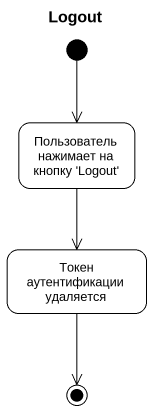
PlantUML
@startuml
title Logout
hide empty description
state "Пользователь нажимает на кнопку 'Logout'" as Пользователь_нажимает_на
state "Токен аутентификации удаляется" as Токен_аутентификации
[*] --> Пользователь_нажимает_на
Пользователь_нажимает_на --> Токен_аутентификации
Токен_аутентификации --> [*]
@enduml
